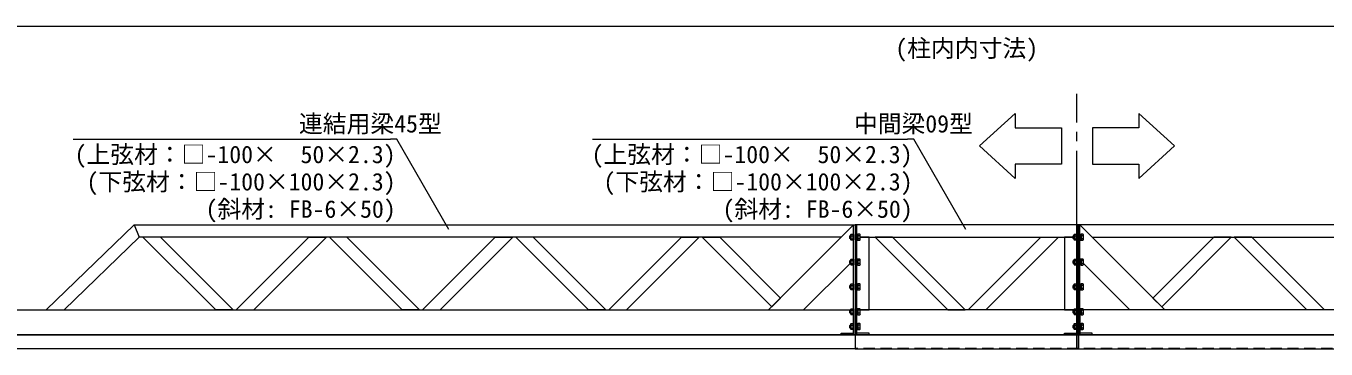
# Model space of a CAD drawing. Units: millimetres, scale not verified. Extents: x 54697 to 74822, y -14438 to 14438.
# Drawn here: x 57605 to 62846, y -6932 to -5632 of the extents above; entities that cross this region are included whole.
import ezdxf
from ezdxf.enums import TextEntityAlignment as Align

# ---------------------------------------------------------------- set-up
doc = ezdxf.new("R2010")
doc.units = ezdxf.units.MM
doc.header["$LTSCALE"] = 38
doc.linetypes.add('CHAIN2', pattern=[12, 9, -1, 1, -1])
doc.linetypes.add('DASHED1', pattern=[1.8, 1.2, -0.6])
for name, color, linetype, lineweight in [('0-6_ﾎﾞﾙﾄ類', 2, 'Continuous', 18), ('0-B_寸法', 3, 'Continuous', 18), ('1-3_中間梁09', 7, 'Continuous', 18), ('1-4_通芯', 1, 'CHAIN2', 18), ('1-9_文字', 7, 'Continuous', 18), ('1-B_連結用梁45', 7, 'Continuous', 18)]:
    doc.layers.add(name, color=color, linetype=linetype, lineweight=lineweight)
doc.styles.add('ＭＳ ゴシック', font='')
doc.styles.get('ＭＳ ゴシック').set_extended_font_data('MS Gothic')

msp = doc.modelspace()

# ---------------------------------------------------------------- linework, layer by layer
at = {"layer": '0-6_ﾎﾞﾙﾄ類'}
for p, q in [((60928.71, -6475.5), (60926.7, -6477.51)), ((60926.7, -6487.5), (60926.7, -6477.51)), ((60928.71, -6489.51), (60926.7, -6487.5)), ((60930.09, -6476.7), (60927.51, -6476.7)), ((60930.09, -6488.31), (60927.51, -6488.31)), ((60928.71, -6489.51), (60928.71, -6475.5)), ((60930.09, -6475.5), (60928.71, -6475.5)), ((60930.09, -6489.51), (60928.71, -6489.51)), ((60930.09, -6471.99), (60931.71, -6470.37)), ((60930.09, -6492.99), (60930.09, -6471.99)), ((60930.09, -6492.99), (60931.71, -6494.61)), ((60931.71, -6476.43), (60939.09, -6476.43)), ((60931.71, -6488.55), (60939.09, -6488.55)), ((60958.71, -6481.71), (60955.71, -6482.49)), ((60958.71, -6482.49), (60955.71, -6483.3)), ((60966.09, -6476.43), (60958.71, -6476.43)), ((60966.09, -6488.55), (60958.71, -6488.55)), ((60967.71, -6471.99), (60966.09, -6470.37)), ((60967.71, -6492.99), (60966.09, -6494.61)), ((60967.71, -6492.99), (60967.71, -6471.99)), ((61828.71, -6475.5), (61826.7, -6477.51)), ((61826.7, -6487.5), (61826.7, -6477.51)), ((61828.71, -6489.51), (61826.7, -6487.5)), ((61830.09, -6476.7), (61827.51, -6476.7)), ((61830.09, -6488.31), (61827.51, -6488.31)), ((61828.71, -6489.51), (61828.71, -6475.5)), ((61830.09, -6475.5), (61828.71, -6475.5)), ((61830.09, -6489.51), (61828.71, -6489.51)), ((61830.09, -6471.99), (61831.71, -6470.37)), ((61830.09, -6492.99), (61830.09, -6471.99)), ((61830.09, -6492.99), (61831.71, -6494.61)), ((61831.71, -6476.43), (61839.09, -6476.43)), ((61831.71, -6488.55), (61839.09, -6488.55)), ((61858.71, -6481.71), (61855.71, -6482.49)), ((61858.71, -6482.49), (61855.71, -6483.3)), ((61866.09, -6476.43), (61858.71, -6476.43)), ((61866.09, -6488.55), (61858.71, -6488.55)), ((61867.71, -6471.99), (61866.09, -6470.37)), ((61867.71, -6492.99), (61866.09, -6494.61)), ((61867.71, -6492.99), (61867.71, -6471.99)), ((60928.71, -6575.49), (60926.7, -6577.5)), ((60926.7, -6587.49), (60926.7, -6577.5)), ((60928.71, -6589.5), (60926.7, -6587.49)), ((60930.09, -6576.69), (60927.51, -6576.69)), ((60930.09, -6588.3), (60927.51, -6588.3)), ((60928.71, -6589.5), (60928.71, -6575.49)), ((60930.09, -6575.49), (60928.71, -6575.49)), ((60930.09, -6589.5), (60928.71, -6589.5)), ((60930.09, -6572.01), (60931.71, -6570.39)), ((60930.09, -6593.01), (60930.09, -6572.01)), ((60930.09, -6593.01), (60931.71, -6594.63)), ((60931.71, -6576.45), (60939.09, -6576.45)), ((60931.71, -6588.57), (60939.09, -6588.57)), ((60958.71, -6581.7), (60955.71, -6582.51)), ((60958.71, -6582.51), (60955.71, -6583.29)), ((60966.09, -6576.45), (60958.71, -6576.45)), ((60966.09, -6588.57), (60958.71, -6588.57)), ((60967.71, -6572.01), (60966.09, -6570.39)), ((60967.71, -6593.01), (60966.09, -6594.63)), ((60967.71, -6593.01), (60967.71, -6572.01)), ((61828.71, -6575.49), (61826.7, -6577.5)), ((61826.7, -6587.49), (61826.7, -6577.5)), ((61828.71, -6589.5), (61826.7, -6587.49)), ((61830.09, -6576.69), (61827.51, -6576.69)), ((61830.09, -6588.3), (61827.51, -6588.3)), ((61828.71, -6589.5), (61828.71, -6575.49)), ((61830.09, -6575.49), (61828.71, -6575.49)), ((61830.09, -6589.5), (61828.71, -6589.5)), ((61830.09, -6572.01), (61831.71, -6570.39)), ((61830.09, -6593.01), (61830.09, -6572.01)), ((61830.09, -6593.01), (61831.71, -6594.63)), ((61831.71, -6576.45), (61839.09, -6576.45)), ((61831.71, -6588.57), (61839.09, -6588.57)), ((61858.71, -6581.7), (61855.71, -6582.51)), ((61858.71, -6582.51), (61855.71, -6583.29)), ((61866.09, -6576.45), (61858.71, -6576.45)), ((61866.09, -6588.57), (61858.71, -6588.57)), ((61867.71, -6572.01), (61866.09, -6570.39)), ((61867.71, -6593.01), (61866.09, -6594.63)), ((61867.71, -6593.01), (61867.71, -6572.01)), ((60928.71, -6675.51), (60926.7, -6677.49)), ((60926.7, -6687.51), (60926.7, -6677.49)), ((60928.71, -6689.49), (60926.7, -6687.51)), ((60930.09, -6676.71), (60927.51, -6676.71)), ((60930.09, -6688.29), (60927.51, -6688.29)), ((60928.71, -6689.49), (60928.71, -6675.51)), ((60930.09, -6675.51), (60928.71, -6675.51)), ((60930.09, -6689.49), (60928.71, -6689.49)), ((60930.09, -6672), (60931.71, -6670.38)), ((60930.09, -6693), (60930.09, -6672)), ((60930.09, -6693), (60931.71, -6694.62)), ((60931.71, -6676.44), (60939.09, -6676.44)), ((60931.71, -6688.56), (60939.09, -6688.56)), ((60958.71, -6681.69), (60955.71, -6682.5)), ((60958.71, -6682.5), (60955.71, -6683.31)), ((60966.09, -6676.44), (60958.71, -6676.44)), ((60966.09, -6688.56), (60958.71, -6688.56)), ((60967.71, -6672), (60966.09, -6670.38)), ((60967.71, -6693), (60966.09, -6694.62)), ((60967.71, -6693), (60967.71, -6672)), ((61828.71, -6675.51), (61826.7, -6677.49)), ((61826.7, -6687.51), (61826.7, -6677.49)), ((61828.71, -6689.49), (61826.7, -6687.51)), ((61830.09, -6676.71), (61827.51, -6676.71)), ((61830.09, -6688.29), (61827.51, -6688.29)), ((61828.71, -6689.49), (61828.71, -6675.51)), ((61830.09, -6675.51), (61828.71, -6675.51)), ((61830.09, -6689.49), (61828.71, -6689.49)), ((61830.09, -6672), (61831.71, -6670.38)), ((61830.09, -6693), (61830.09, -6672)), ((61830.09, -6693), (61831.71, -6694.62)), ((61831.71, -6676.44), (61839.09, -6676.44)), ((61831.71, -6688.56), (61839.09, -6688.56)), ((61858.71, -6681.69), (61855.71, -6682.5)), ((61858.71, -6682.5), (61855.71, -6683.31)), ((61866.09, -6676.44), (61858.71, -6676.44)), ((61866.09, -6688.56), (61858.71, -6688.56)), ((61867.71, -6672), (61866.09, -6670.38)), ((61867.71, -6693), (61866.09, -6694.62)), ((61867.71, -6693), (61867.71, -6672)), ((60928.71, -6775.5), (60926.7, -6777.51)), ((60926.7, -6787.5), (60926.7, -6777.51)), ((60928.71, -6789.51), (60926.7, -6787.5)), ((60930.09, -6776.7), (60927.51, -6776.7)), ((60930.09, -6788.31), (60927.51, -6788.31)), ((60928.71, -6789.51), (60928.71, -6775.5)), ((60930.09, -6775.5), (60928.71, -6775.5)), ((60930.09, -6789.51), (60928.71, -6789.51)), ((60930.09, -6771.99), (60931.71, -6770.37)), ((60930.09, -6792.99), (60930.09, -6771.99)), ((60930.09, -6792.99), (60931.71, -6794.61)), ((60931.71, -6776.43), (60939.09, -6776.43)), ((60931.71, -6788.55), (60939.09, -6788.55)), ((60958.71, -6781.71), (60955.71, -6782.49)), ((60958.71, -6782.49), (60955.71, -6783.3)), ((60966.09, -6776.43), (60958.71, -6776.43)), ((60966.09, -6788.55), (60958.71, -6788.55)), ((60967.71, -6771.99), (60966.09, -6770.37)), ((60967.71, -6792.99), (60966.09, -6794.61)), ((60967.71, -6792.99), (60967.71, -6771.99)), ((61828.71, -6775.5), (61826.7, -6777.51)), ((61826.7, -6787.5), (61826.7, -6777.51)), ((61828.71, -6789.51), (61826.7, -6787.5)), ((61830.09, -6776.7), (61827.51, -6776.7)), ((61830.09, -6788.31), (61827.51, -6788.31)), ((61828.71, -6789.51), (61828.71, -6775.5)), ((61830.09, -6775.5), (61828.71, -6775.5)), ((61830.09, -6789.51), (61828.71, -6789.51)), ((61830.09, -6771.99), (61831.71, -6770.37)), ((61830.09, -6792.99), (61830.09, -6771.99)), ((61830.09, -6792.99), (61831.71, -6794.61)), ((61831.71, -6776.43), (61839.09, -6776.43)), ((61831.71, -6788.55), (61839.09, -6788.55)), ((61858.71, -6781.71), (61855.71, -6782.49)), ((61858.71, -6782.49), (61855.71, -6783.3)), ((61866.09, -6776.43), (61858.71, -6776.43)), ((61866.09, -6788.55), (61858.71, -6788.55)), ((61867.71, -6771.99), (61866.09, -6770.37)), ((61867.71, -6792.99), (61866.09, -6794.61)), ((61867.71, -6792.99), (61867.71, -6771.99)), ((60928.71, -6835.5), (60926.7, -6837.51)), ((60926.7, -6847.5), (60926.7, -6837.51)), ((60928.71, -6849.51), (60926.7, -6847.5)), ((60930.09, -6836.7), (60927.51, -6836.7)), ((60930.09, -6848.31), (60927.51, -6848.31)), ((60928.71, -6849.51), (60928.71, -6835.5)), ((60930.09, -6835.5), (60928.71, -6835.5)), ((60930.09, -6849.51), (60928.71, -6849.51)), ((60930.09, -6831.99), (60931.71, -6830.37)), ((60930.09, -6852.99), (60930.09, -6831.99)), ((60930.09, -6852.99), (60931.71, -6854.61)), ((60931.71, -6836.43), (60939.09, -6836.43)), ((60931.71, -6848.55), (60939.09, -6848.55)), ((60958.71, -6841.71), (60955.71, -6842.49)), ((60958.71, -6842.49), (60955.71, -6843.3)), ((60966.09, -6836.43), (60958.71, -6836.43)), ((60966.09, -6848.55), (60958.71, -6848.55)), ((60967.71, -6831.99), (60966.09, -6830.37)), ((60967.71, -6852.99), (60966.09, -6854.61)), ((60967.71, -6852.99), (60967.71, -6831.99)), ((61828.71, -6835.5), (61826.7, -6837.51)), ((61826.7, -6847.5), (61826.7, -6837.51)), ((61828.71, -6849.51), (61826.7, -6847.5)), ((61830.09, -6836.7), (61827.51, -6836.7)), ((61830.09, -6848.31), (61827.51, -6848.31)), ((61828.71, -6849.51), (61828.71, -6835.5)), ((61830.09, -6835.5), (61828.71, -6835.5)), ((61830.09, -6849.51), (61828.71, -6849.51)), ((61830.09, -6831.99), (61831.71, -6830.37)), ((61830.09, -6852.99), (61830.09, -6831.99)), ((61830.09, -6852.99), (61831.71, -6854.61)), ((61831.71, -6836.43), (61839.09, -6836.43)), ((61831.71, -6848.55), (61839.09, -6848.55)), ((61858.71, -6841.71), (61855.71, -6842.49)), ((61858.71, -6842.49), (61855.71, -6843.3)), ((61866.09, -6836.43), (61858.71, -6836.43)), ((61866.09, -6848.55), (61858.71, -6848.55)), ((61867.71, -6831.99), (61866.09, -6830.37)), ((61867.71, -6852.99), (61866.09, -6854.61)), ((61867.71, -6852.99), (61867.71, -6831.99))]:
    msp.add_line(p, q, dxfattribs=at)
for points in [[(60931.71, -6470.37), (60939.09, -6470.37), (60939.09, -6494.61), (60931.71, -6494.61)], [(60966.09, -6470.37), (60958.71, -6470.37), (60958.71, -6494.61), (60966.09, -6494.61)], [(61831.71, -6470.37), (61839.09, -6470.37), (61839.09, -6494.61), (61831.71, -6494.61)], [(61866.09, -6470.37), (61858.71, -6470.37), (61858.71, -6494.61), (61866.09, -6494.61)], [(60931.71, -6570.39), (60939.09, -6570.39), (60939.09, -6594.63), (60931.71, -6594.63)], [(60966.09, -6570.39), (60958.71, -6570.39), (60958.71, -6594.63), (60966.09, -6594.63)], [(61831.71, -6570.39), (61839.09, -6570.39), (61839.09, -6594.63), (61831.71, -6594.63)], [(61866.09, -6570.39), (61858.71, -6570.39), (61858.71, -6594.63), (61866.09, -6594.63)], [(60931.71, -6670.38), (60939.09, -6670.38), (60939.09, -6694.62), (60931.71, -6694.62)], [(60966.09, -6670.38), (60958.71, -6670.38), (60958.71, -6694.62), (60966.09, -6694.62)], [(61831.71, -6670.38), (61839.09, -6670.38), (61839.09, -6694.62), (61831.71, -6694.62)], [(61866.09, -6670.38), (61858.71, -6670.38), (61858.71, -6694.62), (61866.09, -6694.62)], [(60931.71, -6770.37), (60939.09, -6770.37), (60939.09, -6794.61), (60931.71, -6794.61)], [(60966.09, -6770.37), (60958.71, -6770.37), (60958.71, -6794.61), (60966.09, -6794.61)], [(61831.71, -6770.37), (61839.09, -6770.37), (61839.09, -6794.61), (61831.71, -6794.61)], [(61866.09, -6770.37), (61858.71, -6770.37), (61858.71, -6794.61), (61866.09, -6794.61)], [(60931.71, -6830.37), (60939.09, -6830.37), (60939.09, -6854.61), (60931.71, -6854.61)], [(60966.09, -6830.37), (60958.71, -6830.37), (60958.71, -6854.61), (60966.09, -6854.61)], [(61831.71, -6830.37), (61839.09, -6830.37), (61839.09, -6854.61), (61831.71, -6854.61)], [(61866.09, -6830.37), (61858.71, -6830.37), (61858.71, -6854.61), (61866.09, -6854.61)]]:
    msp.add_lwpolyline(points, dxfattribs=at)
for points in [[(60939.09, -6493.5), (60939.09, -6471.51), (60941.4, -6471.51), (60941.4, -6493.5)], [(60955.71, -6471.51), (60955.71, -6493.5), (60953.4, -6493.5), (60953.4, -6471.51)], [(60955.71, -6471.15), (60955.71, -6493.86), (60958.71, -6493.86), (60958.71, -6471.15)], [(61839.09, -6493.5), (61839.09, -6471.51), (61841.4, -6471.51), (61841.4, -6493.5)], [(61855.71, -6471.51), (61855.71, -6493.5), (61853.4, -6493.5), (61853.4, -6471.51)], [(61855.71, -6471.15), (61855.71, -6493.86), (61858.71, -6493.86), (61858.71, -6471.15)], [(60939.09, -6593.49), (60939.09, -6571.5), (60941.4, -6571.5), (60941.4, -6593.49)], [(60955.71, -6571.5), (60955.71, -6593.49), (60953.4, -6593.49), (60953.4, -6571.5)], [(60955.71, -6571.14), (60955.71, -6593.85), (60958.71, -6593.85), (60958.71, -6571.14)], [(61839.09, -6593.49), (61839.09, -6571.5), (61841.4, -6571.5), (61841.4, -6593.49)], [(61855.71, -6571.5), (61855.71, -6593.49), (61853.4, -6593.49), (61853.4, -6571.5)], [(61855.71, -6571.14), (61855.71, -6593.85), (61858.71, -6593.85), (61858.71, -6571.14)], [(60939.09, -6693.51), (60939.09, -6671.49), (60941.4, -6671.49), (60941.4, -6693.51)], [(60955.71, -6671.49), (60955.71, -6693.51), (60953.4, -6693.51), (60953.4, -6671.49)], [(60955.71, -6671.16), (60955.71, -6693.84), (60958.71, -6693.84), (60958.71, -6671.16)], [(61839.09, -6693.51), (61839.09, -6671.49), (61841.4, -6671.49), (61841.4, -6693.51)], [(61855.71, -6671.49), (61855.71, -6693.51), (61853.4, -6693.51), (61853.4, -6671.49)], [(61855.71, -6671.16), (61855.71, -6693.84), (61858.71, -6693.84), (61858.71, -6671.16)], [(60939.09, -6793.5), (60939.09, -6771.51), (60941.4, -6771.51), (60941.4, -6793.5)], [(60955.71, -6771.51), (60955.71, -6793.5), (60953.4, -6793.5), (60953.4, -6771.51)], [(60955.71, -6771.15), (60955.71, -6793.86), (60958.71, -6793.86), (60958.71, -6771.15)], [(61839.09, -6793.5), (61839.09, -6771.51), (61841.4, -6771.51), (61841.4, -6793.5)], [(61855.71, -6771.51), (61855.71, -6793.5), (61853.4, -6793.5), (61853.4, -6771.51)], [(61855.71, -6771.15), (61855.71, -6793.86), (61858.71, -6793.86), (61858.71, -6771.15)], [(60939.09, -6853.5), (60939.09, -6831.51), (60941.4, -6831.51), (60941.4, -6853.5)], [(60955.71, -6831.51), (60955.71, -6853.5), (60953.4, -6853.5), (60953.4, -6831.51)], [(60955.71, -6831.15), (60955.71, -6853.86), (60958.71, -6853.86), (60958.71, -6831.15)], [(61839.09, -6853.5), (61839.09, -6831.51), (61841.4, -6831.51), (61841.4, -6853.5)], [(61855.71, -6831.51), (61855.71, -6853.5), (61853.4, -6853.5), (61853.4, -6831.51)], [(61855.71, -6831.15), (61855.71, -6853.86), (61858.71, -6853.86), (61858.71, -6831.15)]]:
    msp.add_lwpolyline(points, close=True, dxfattribs=at)
for centre, radius, start, end in [((60942.21, -6482.49), 12.12, 150, 210), ((60934.77, -6473.4), 4.29, 135, 225), ((60934.77, -6491.58), 4.29, 135, 225), ((60963.03, -6473.4), 4.29, 315, 45), ((60963.03, -6491.58), 4.29, 315, 45), ((60955.59, -6482.49), 12.12, 330, 30), ((61842.21, -6482.49), 12.12, 150, 210), ((61834.77, -6473.4), 4.29, 135, 225), ((61834.77, -6491.58), 4.29, 135, 225), ((61863.03, -6473.4), 4.29, 315, 45), ((61863.03, -6491.58), 4.29, 315, 45), ((61855.59, -6482.49), 12.12, 330, 30), ((60942.21, -6582.51), 12.12, 150, 210), ((60934.77, -6573.42), 4.29, 135, 225), ((60934.77, -6591.6), 4.29, 135, 225), ((60963.03, -6573.42), 4.29, 315, 45), ((60963.03, -6591.6), 4.29, 315, 45), ((60955.59, -6582.51), 12.12, 330, 30), ((61842.21, -6582.51), 12.12, 150, 210), ((61834.77, -6573.42), 4.29, 135, 225), ((61834.77, -6591.6), 4.29, 135, 225), ((61863.03, -6573.42), 4.29, 315, 45), ((61863.03, -6591.6), 4.29, 315, 45), ((61855.59, -6582.51), 12.12, 330, 30), ((60942.21, -6682.5), 12.12, 150, 210), ((60934.77, -6673.41), 4.29, 135, 225), ((60934.77, -6691.59), 4.29, 135, 225), ((60963.03, -6673.41), 4.29, 315, 45), ((60963.03, -6691.59), 4.29, 315, 45), ((60955.59, -6682.5), 12.12, 330, 30), ((61842.21, -6682.5), 12.12, 150, 210), ((61834.77, -6673.41), 4.29, 135, 225), ((61834.77, -6691.59), 4.29, 135, 225), ((61863.03, -6673.41), 4.29, 315, 45), ((61863.03, -6691.59), 4.29, 315, 45), ((61855.59, -6682.5), 12.12, 330, 30), ((60942.21, -6782.49), 12.12, 150, 210), ((60934.77, -6773.4), 4.29, 135, 225), ((60934.77, -6791.58), 4.29, 135, 225), ((60963.03, -6773.4), 4.29, 315, 45), ((60963.03, -6791.58), 4.29, 315, 45), ((60955.59, -6782.49), 12.12, 330, 30), ((61842.21, -6782.49), 12.12, 150, 210), ((61834.77, -6773.4), 4.29, 135, 225), ((61834.77, -6791.58), 4.29, 135, 225), ((61863.03, -6773.4), 4.29, 315, 45), ((61863.03, -6791.58), 4.29, 315, 45), ((61855.59, -6782.49), 12.12, 330, 30), ((60942.21, -6842.49), 12.12, 150, 210), ((60934.77, -6833.4), 4.29, 135, 225), ((60934.77, -6851.58), 4.29, 135, 225), ((60963.03, -6833.4), 4.29, 315, 45), ((60963.03, -6851.58), 4.29, 315, 45), ((60955.59, -6842.49), 12.12, 330, 30), ((61842.21, -6842.49), 12.12, 150, 210), ((61834.77, -6833.4), 4.29, 135, 225), ((61834.77, -6851.58), 4.29, 135, 225), ((61863.03, -6833.4), 4.29, 315, 45), ((61863.03, -6851.58), 4.29, 315, 45), ((61855.59, -6842.49), 12.12, 330, 30)]:
    msp.add_arc(centre, radius, start, end, dxfattribs=at)
at = {"layer": '0-B_寸法'}
msp.add_line((56502.39, -5632.5), (66292.41, -5632.5), dxfattribs=at)
at = {"layer": '1-3_中間梁09'}
for p, q in [((60953.4, -6482.49), (60953.4, -6775.5)), ((60967.71, -6482.49), (61826.7, -6482.49)), ((61841.4, -6775.5), (61841.4, -6482.49)), ((61828.71, -6775.5), (60967.71, -6775.5))]:
    msp.add_line(p, q, dxfattribs=at)
at = {"layer": '1-3_中間梁09', "color": 4, "linetype": 'DASHED1', "lineweight": 9}
msp.add_line((61847.4, -6930.9), (60947.4, -6930.9), dxfattribs=at)
at = {"layer": '1-3_中間梁09'}
for points in [[(60947.4, -6875.49), (60953.4, -6875.49), (60953.4, -6432.51), (60947.4, -6432.51)], [(61841.4, -6875.49), (61847.4, -6875.49), (61847.4, -6432.51), (61841.4, -6432.51)], [(61320.69, -6775.5), (61391.4, -6775.5), (61098.39, -6482.49), (61027.68, -6482.49)], [(61474.11, -6775.5), (61403.4, -6775.5), (61696.41, -6482.49), (61767.12, -6482.49)], [(60947.4, -6932.49), (61847.4, -6932.49), (61847.4, -6875.49), (60947.4, -6875.49)], [(61003.41, -6875.49), (61003.41, -6869.49), (60953.4, -6869.49), (60953.4, -6875.49)], [(61791.39, -6875.49), (61791.39, -6869.49), (61841.4, -6869.49), (61841.4, -6875.49)]]:
    msp.add_lwpolyline(points, close=True, dxfattribs=at)
for points in [[(61841.4, -6482.49), (61841.4, -6432.51), (60953.4, -6432.51), (60953.4, -6482.49)], [(60967.71, -6775.5), (61003.41, -6775.5), (61003.41, -6482.49), (60967.71, -6482.49)], [(61826.7, -6482.49), (61791.39, -6482.49), (61791.39, -6775.5), (61828.71, -6775.5)], [(60953.4, -6775.5), (60953.4, -6875.49), (61841.4, -6875.49), (61841.4, -6775.5)]]:
    msp.add_lwpolyline(points, dxfattribs=at)
at = {"layer": '1-4_通芯'}
msp.add_line((61841.91, -6932.49), (61841.91, -5904.93), dxfattribs=at)
at = {"layer": '1-9_文字'}
for p, q in [((57795.48, -6087.51), (59074.47, -6087.51)), ((59099.4, -6087.51), (59074.47, -6087.51)), ((59309.64, -6451.65), (59099.4, -6087.51)), ((59889.15, -6087.51), (61158.75, -6087.51)), ((61183.68, -6087.51), (61158.75, -6087.51)), ((61393.92, -6451.65), (61183.68, -6087.51))]:
    msp.add_line(p, q, dxfattribs=at)
for points in [[(61448.73, -6115.05), (61593.15, -5984.28), (61593.15, -6042.18), (61779.78, -6042.18), (61779.78, -6188.19), (61593.15, -6188.19), (61593.15, -6246.09)], [(62235.06, -6115.05), (62090.64, -5984.28), (62090.64, -6042.18), (61904.01, -6042.18), (61904.01, -6188.19), (62090.64, -6188.19), (62090.64, -6246.09)]]:
    msp.add_lwpolyline(points, close=True, dxfattribs=at)
at = {"layer": '1-B_連結用梁45'}
for p, q in [((58041.39, -6432.51), (57686.22, -6775.5)), ((58041.39, -6432.51), (58061.61, -6482.49)), ((58041.39, -6432.51), (60941.4, -6432.51)), ((64753.41, -6432.51), (61853.4, -6432.51)), ((58061.61, -6482.49), (57758.19, -6775.5)), ((60891.39, -6482.49), (58061.61, -6482.49)), ((58147.14, -6482.49), (58076.43, -6482.49)), ((58369.44, -6775.5), (58076.43, -6482.49)), ((58440.15, -6775.5), (58147.14, -6482.49)), ((58452.15, -6775.5), (58745.13, -6482.49)), ((58522.86, -6775.5), (58815.84, -6482.49)), ((58745.13, -6482.49), (58815.84, -6482.49)), ((58898.55, -6482.49), (58827.84, -6482.49)), ((59120.85, -6775.5), (58827.84, -6482.49)), ((59191.56, -6775.5), (58898.55, -6482.49)), ((59203.56, -6775.5), (59496.57, -6482.49)), ((59274.27, -6775.5), (59567.28, -6482.49)), ((59496.57, -6482.49), (59567.28, -6482.49)), ((59649.99, -6482.49), (59579.28, -6482.49)), ((59872.26, -6775.5), (59579.28, -6482.49)), ((59942.97, -6775.5), (59649.99, -6482.49)), ((59954.97, -6775.5), (60247.98, -6482.49)), ((60025.68, -6775.5), (60318.69, -6482.49)), ((60247.98, -6482.49), (60318.69, -6482.49)), ((60330.69, -6482.49), (60401.4, -6482.49)), ((61903.41, -6482.49), (64733.19, -6482.49)), ((62464.11, -6482.49), (62393.4, -6482.49)), ((62546.82, -6482.49), (62476.11, -6482.49)), ((62769.12, -6775.5), (62476.11, -6482.49)), ((62839.83, -6775.5), (62546.82, -6482.49)), ((56347.41, -6775.5), (60930.09, -6775.5)), ((58440.15, -6775.5), (58369.44, -6775.5)), ((58452.15, -6775.5), (58522.86, -6775.5)), ((59191.56, -6775.5), (59120.85, -6775.5)), ((59203.56, -6775.5), (59274.27, -6775.5)), ((59942.97, -6775.5), (59872.26, -6775.5)), ((59954.97, -6775.5), (60025.68, -6775.5)), ((66447.39, -6775.5), (61867.71, -6775.5)), ((62839.83, -6775.5), (62769.12, -6775.5))]:
    msp.add_line(p, q, dxfattribs=at)
at = {"layer": '1-B_連結用梁45', "color": 4, "linetype": 'DASHED1', "lineweight": 9}
for p, q in [((56502.39, -6930.9), (60947.4, -6930.9)), ((66292.41, -6930.9), (61847.4, -6930.9))]:
    msp.add_line(p, q, dxfattribs=at)
at = {"layer": '1-B_連結用梁45'}
for points in [[(60941.4, -6573.93), (60941.4, -6432.51), (60598.44, -6775.44), (60739.86, -6775.44), (60927.27, -6588.06)], [(61853.4, -6573.93), (61853.4, -6432.51), (62196.36, -6775.44), (62054.94, -6775.44), (61867.71, -6588.21)], [(60401.4, -6482.49), (60646.77, -6727.86), (60611.4, -6763.23), (60330.69, -6482.49)], [(62393.4, -6482.49), (62148.03, -6727.86), (62183.4, -6763.23), (62464.11, -6482.49)], [(60941.4, -6775.5), (60941.4, -6875.49), (56747.4, -6875.49)], [(61853.4, -6775.5), (61853.4, -6875.49), (66047.4, -6875.49)], [(57347.4, -6875.49), (60947.4, -6875.49), (60947.4, -6932.49), (57347.4, -6932.49), (57347.4, -6929.49)], [(65447.4, -6875.49), (61847.4, -6875.49), (61847.4, -6932.49), (65447.4, -6932.49), (65447.4, -6929.49)]]:
    msp.add_lwpolyline(points, dxfattribs=at)
for points in [[(60947.4, -6875.49), (60941.4, -6875.49), (60941.4, -6432.51), (60947.4, -6432.51)], [(61847.4, -6875.49), (61853.4, -6875.49), (61853.4, -6432.51), (61847.4, -6432.51)], [(60891.39, -6875.49), (60891.39, -6869.49), (60941.4, -6869.49), (60941.4, -6875.49)], [(61903.41, -6875.49), (61903.41, -6869.49), (61853.4, -6869.49), (61853.4, -6875.49)]]:
    msp.add_lwpolyline(points, close=True, dxfattribs=at)

# ---------------------------------------------------------------- texts
at = {"layer": '0-B_寸法', "style": 'ＭＳ ゴシック'}
msp.add_text('(柱内内寸法)', height=70.38, dxfattribs=at).set_placement((61109.4, -5778.09), align=Align.BOTTOM_LEFT)
at = {"layer": '1-9_文字', "style": 'ＭＳ ゴシック'}
for s, p in [('                   連結用梁45型', (57795.48, -6082.11)), ('                      中間梁09型', (59889.15, -6082.11)), ('(上弦材：□-100×  50×2.3)', (57800.7, -6205.59)), ('(上弦材：□-100×  50×2.3)', (59884.98, -6205.59)), ('(下弦材：□-100×100×2.3)', (57848.7, -6315.57)), ('(下弦材：□-100×100×2.3)', (59932.98, -6315.57)), ('(斜材: FB-6×50)', (58328.7, -6425.58)), ('(斜材: FB-6×50)', (60412.98, -6425.58))]:
    msp.add_text(s, height=70.38, dxfattribs=at).set_placement(p, align=Align.BOTTOM_LEFT)

doc.saveas('drawing.dxf')
